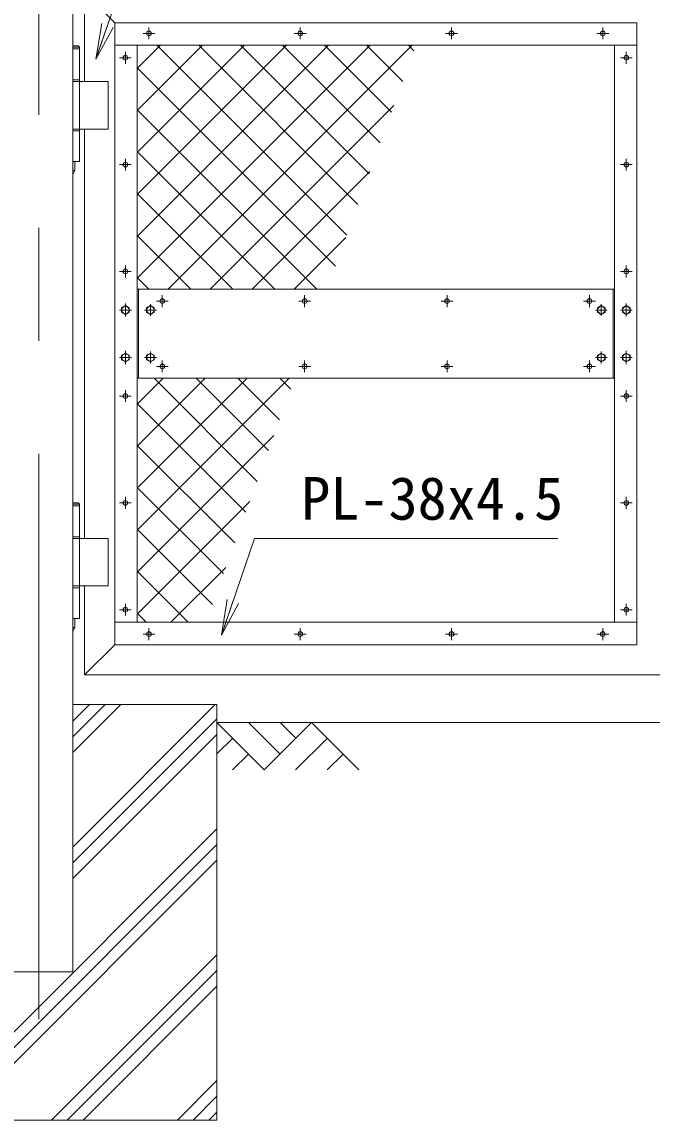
# Model space of a CAD drawing. Units: millimetres, scale not verified. Extents: x -6300 to 6300, y -4455 to 4455.
# Drawn here: x -3350 to -2288, y -2481 to -630 of the extents above; entities that cross this region are included whole.
import ezdxf
from ezdxf.enums import TextEntityAlignment as Align

# ---------------------------------------------------------------- set-up
doc = ezdxf.new("R2010")
doc.units = ezdxf.units.MM
doc.header["$LTSCALE"] = 30
doc.linetypes.add('USER1', pattern=[50.8, 31.75, -6.35, 6.35, -6.35])
for name, color, linetype, lineweight in [('0-0_D-DCR-HCH', 7, 'Continuous', 9), ('0-1_D-STR4', 7, 'Continuous', 9), ('0-2_D-STR1', 1, 'Continuous', 18), ('0-3_D-STR3', 3, 'Continuous', 13), ('0-4_D-BMK', 2, 'USER1', 13), ('0-5_D-BGD', 7, 'Continuous', 9), ('0-7_0', 4, 'Continuous', 18), ('0-8_D-STR-TXT', 7, 'Continuous', 9)]:
    doc.layers.add(name, color=color, linetype=linetype, lineweight=lineweight)
doc.styles.add('ＭＳ ゴシック', font='')
doc.styles.get('ＭＳ ゴシック').set_extended_font_data('MS Gothic')

# ---------------------------------------------------------------- blocks, each defined once
blk = doc.blocks.new('_Open')
at = {"layer": '0-7_0', "color": 7, "lineweight": 9}
blk.add_line((-30, 5), (0, 0), dxfattribs=at)
blk.add_lwpolyline([(-30, -5), (0, 0), (-30, 0)], dxfattribs=at)

msp = doc.modelspace()

# ---------------------------------------------------------------- linework, layer by layer
at = {"layer": '0-0_D-DCR-HCH'}
for p, q in [((-3155.58, -708.55), (-3116.35, -669.32)), ((-3155.58, -779.26), (-3045.64, -669.32)), ((-3155.58, -849.97), (-2974.93, -669.32)), ((-3155.58, -920.68), (-2904.22, -669.32)), ((-3155.58, -991.39), (-2833.51, -669.32)), ((-3155.58, -1062.1), (-2762.8, -669.32)), ((-2802.57, -989.54), (-3122.79, -669.32)), ((-3103.29, -1080.52), (-2692.09, -669.32)), ((-2783.7, -937.7), (-3052.08, -669.32)), ((-2764.83, -885.85), (-2981.37, -669.32)), ((-2745.96, -834.01), (-2910.66, -669.32)), ((-2727.1, -782.17), (-2839.95, -669.32)), ((-2708.23, -730.33), (-2769.24, -669.32)), ((-2689.36, -678.49), (-2698.53, -669.32)), ((-2821.44, -1041.38), (-3155.58, -707.24)), ((-3032.58, -1080.52), (-2723.01, -770.96)), ((-2853.01, -1080.52), (-3155.58, -777.95)), ((-2923.72, -1080.52), (-3155.58, -848.66)), ((-2961.87, -1080.52), (-2763.48, -882.13)), ((-2994.43, -1080.52), (-3155.58, -919.37)), ((-3065.14, -1080.52), (-3155.58, -990.08)), ((-2891.16, -1080.52), (-2803.94, -993.31)), ((-3135.85, -1080.52), (-3155.58, -1060.79)), ((-3155.58, -1274.23), (-3111.87, -1230.52)), ((-3155.58, -1344.94), (-3041.16, -1230.52)), ((-3155.58, -1415.66), (-2970.44, -1230.52)), ((-3155.58, -1486.37), (-2899.73, -1230.52)), ((-2953.52, -1404.27), (-3127.28, -1230.52)), ((-2934.65, -1352.43), (-3056.56, -1230.52)), ((-2915.78, -1300.59), (-2985.85, -1230.52)), ((-2896.92, -1248.75), (-2915.14, -1230.52)), ((-2972.39, -1456.11), (-3155.58, -1272.93)), ((-3155.58, -1557.08), (-2925.34, -1326.83)), ((-2991.26, -1507.96), (-3155.58, -1343.64)), ((-3010.13, -1559.8), (-3155.58, -1414.35)), ((-3155.58, -1627.79), (-2965.8, -1438.01)), ((-3029, -1611.64), (-3155.58, -1485.06)), ((-3098.8, -1641.72), (-3006.27, -1549.18)), ((-3069.63, -1641.72), (-3155.58, -1555.77)), ((-3140.34, -1641.72), (-3155.58, -1626.48)), ((-3264.23, -1861.4), (-3183.35, -1780.52)), ((-3264.23, -1834.88), (-3209.87, -1780.52)), ((-3264.23, -1808.37), (-3236.38, -1780.52)), ((-3264.23, -2020.5), (-3024.25, -1780.52)), ((-3264.23, -2047.02), (-3021.38, -1804.17)), ((-2941.56, -1890.34), (-3021.38, -1810.52)), ((-2914.96, -1863.73), (-2968.17, -1810.52)), ((-2861.74, -1810.52), (-2941.56, -1890.34)), ((-2888.21, -1837.26), (-2914.96, -1810.52)), ((-2861.74, -1810.52), (-2781.93, -1890.34)), ((-3264.23, -2073.53), (-3021.38, -1830.68)), ((-2994.77, -1837.13), (-3021.38, -1863.61)), ((-2835.14, -1837.13), (-2888.59, -1890.34)), ((-2968.17, -1863.73), (-2994.9, -1890.34)), ((-2808.53, -1863.73), (-2835.26, -1890.34)), ((-3512.12, -2480.52), (-3021.38, -1989.78)), ((-3485.6, -2480.52), (-3021.38, -2016.3)), ((-3459.09, -2480.52), (-3021.38, -2042.81)), ((-3299.99, -2480.52), (-3021.38, -2201.91)), ((-3273.47, -2480.52), (-3021.38, -2228.43)), ((-3246.95, -2480.52), (-3021.38, -2254.95)), ((-3087.85, -2480.52), (-3021.38, -2414.05)), ((-3061.34, -2480.52), (-3021.38, -2440.56)), ((-3034.82, -2480.52), (-3021.38, -2467.08))]:
    msp.add_line(p, q, dxfattribs=at)
at = {"layer": '0-1_D-STR4'}
msp.add_line((-3621.38, -2480.52), (-3021.38, -2480.52), dxfattribs=at)
msp.add_lwpolyline([(-3021.38, -2480.52), (-3021.38, -1780.52), (-3264.23, -1780.52)], dxfattribs=at)
at = {"layer": '0-2_D-STR1'}
for p, q in [((-3264.23, -2230.52), (-3264.23, 409.48)), ((-3193.58, -631.32), (-3244.38, -580.52)), ((-2313.28, -631.32), (-3193.58, -631.32)), ((-3193.58, -631.32), (-3193.58, -1679.72)), ((-2313.28, -631.32), (-2313.28, -1679.72)), ((-3244.38, -810.52), (-3244.38, -1500.52)), ((-3244.38, -1580.52), (-3244.38, -1730.52)), ((-3193.58, -1679.72), (-3244.38, -1730.52)), ((-3193.58, -1679.72), (-2313.28, -1679.72)), ((-3244.38, -1730.52), (-1366.28, -1730.52)), ((-3378.53, -2230.52), (-3264.23, -2230.52))]:
    msp.add_line(p, q, dxfattribs=at)
msp.add_lwpolyline([(-1331.38, -1138.52), (-1331.38, -580.52), (-3244.38, -580.52), (-3244.38, -730.52)], dxfattribs=at)
at = {"layer": '0-3_D-STR3'}
for p, q in [((-3255.07, -670.52), (-3264.23, -670.52)), ((-3253.07, -672.52), (-3264.23, -672.52)), ((-3253.06, -675.52), (-3264.23, -675.52)), ((-3255.07, -670.52), (-3253.07, -672.52)), ((-3253.07, -675.52), (-3253.07, -672.52)), ((-3253.06, -675.52), (-3253.06, -865.52)), ((-2313.28, -669.32), (-3193.58, -669.32)), ((-3155.58, -669.32), (-3155.58, -1641.72)), ((-2351.28, -669.32), (-2351.28, -1641.72)), ((-3253.06, -727.52), (-3264.23, -727.52)), ((-3204.85, -730.52), (-3264.23, -730.52)), ((-3204.85, -730.52), (-3204.85, -810.52)), ((-3204.85, -810.52), (-3264.23, -810.52)), ((-3253.06, -813.52), (-3264.23, -813.52)), ((-3253.06, -865.52), (-3264.23, -865.52)), ((-3260.56, -865.52), (-3260.56, -880.52)), ((-3155.58, -1080.52), (-2351.28, -1080.52)), ((-3153.43, -1080.52), (-3153.43, -1230.52)), ((-2353.43, -1080.52), (-2353.43, -1230.52)), ((-3155.58, -1230.52), (-2351.28, -1230.52)), ((-3255.07, -1440.52), (-3264.23, -1440.52)), ((-3253.07, -1442.52), (-3264.23, -1442.52)), ((-3255.07, -1440.52), (-3253.07, -1442.52)), ((-3253.07, -1445.52), (-3253.07, -1442.52)), ((-3253.06, -1445.52), (-3264.23, -1445.52)), ((-3253.06, -1445.52), (-3253.06, -1635.52)), ((-3253.06, -1497.52), (-3264.23, -1497.52)), ((-3204.85, -1500.52), (-3264.23, -1500.52)), ((-3204.85, -1500.52), (-3204.85, -1580.52)), ((-3204.85, -1580.52), (-3264.23, -1580.52)), ((-3253.06, -1583.52), (-3264.23, -1583.52)), ((-3253.06, -1635.52), (-3264.23, -1635.52)), ((-3260.56, -1635.52), (-3260.56, -1650.52)), ((-3193.58, -1641.72), (-2313.28, -1641.72))]:
    msp.add_line(p, q, dxfattribs=at)
for points in [[(-3264.23, -886.64), (-3260.56, -880.52), (-3264.23, -880.52)], [(-3264.23, -1656.64), (-3260.56, -1650.52), (-3264.23, -1650.52)]]:
    msp.add_lwpolyline(points, dxfattribs=at)
for points in [[(-3169.08, -1111.77), (-3175.58, -1108.01), (-3182.08, -1111.77), (-3182.08, -1119.27), (-3175.58, -1123.02), (-3169.08, -1119.27)], [(-3126.93, -1111.77), (-3133.43, -1108.01), (-3139.93, -1111.77), (-3139.93, -1119.27), (-3133.43, -1123.02), (-3126.93, -1119.27)], [(-2379.93, -1111.77), (-2373.43, -1108.01), (-2366.93, -1111.77), (-2366.93, -1119.27), (-2373.43, -1123.02), (-2379.93, -1119.27)], [(-2337.78, -1111.77), (-2331.28, -1108.01), (-2324.78, -1111.77), (-2324.78, -1119.27), (-2331.28, -1123.02), (-2337.78, -1119.27)], [(-3169.08, -1191.77), (-3175.58, -1188.01), (-3182.08, -1191.77), (-3182.08, -1199.27), (-3175.58, -1203.02), (-3169.08, -1199.27)], [(-3126.93, -1191.77), (-3133.43, -1188.01), (-3139.93, -1191.77), (-3139.93, -1199.27), (-3133.43, -1203.02), (-3126.93, -1199.27)], [(-2379.93, -1191.77), (-2373.43, -1188.01), (-2366.93, -1191.77), (-2366.93, -1199.27), (-2373.43, -1203.02), (-2379.93, -1199.27)], [(-2337.78, -1191.77), (-2331.28, -1188.01), (-2324.78, -1191.77), (-2324.78, -1199.27), (-2331.28, -1203.02), (-2337.78, -1199.27)]]:
    msp.add_lwpolyline(points, close=True, dxfattribs=at)
for centre, radius in [((-3135.93, -649.32), 4), ((-2880.93, -649.32), 4), ((-2625.93, -649.32), 4), ((-2370.93, -649.32), 4), ((-3175.58, -690.52), 4), ((-2331.28, -690.52), 4), ((-3175.58, -870.52), 4), ((-2331.28, -870.52), 4), ((-3175.58, -1050.52), 4), ((-2331.28, -1050.52), 4), ((-3175.58, -1115.52), 6.25), ((-3133.43, -1115.52), 6.25), ((-3113.43, -1100.52), 4), ((-2873.43, -1100.52), 4), ((-2633.43, -1100.52), 4), ((-2393.43, -1100.52), 4), ((-2373.43, -1115.52), 6.25), ((-2331.28, -1115.52), 6.25), ((-3175.58, -1195.52), 6.25), ((-3133.43, -1195.52), 6.25), ((-2373.43, -1195.52), 6.25), ((-2331.28, -1195.52), 6.25), ((-3113.43, -1210.52), 4), ((-2873.43, -1210.52), 4), ((-2633.43, -1210.52), 4), ((-2393.43, -1210.52), 4), ((-3175.58, -1260.52), 4), ((-2331.28, -1260.52), 4), ((-3175.58, -1440.52), 4), ((-2331.28, -1440.52), 4), ((-3175.58, -1620.52), 4), ((-2331.28, -1620.52), 4), ((-3135.93, -1661.72), 4), ((-2880.93, -1661.72), 4), ((-2625.93, -1661.72), 4), ((-2370.93, -1661.72), 4)]:
    msp.add_circle(centre, radius, dxfattribs=at)
at = {"layer": '0-4_D-BMK'}
for p, q in [((-3321.38, -2310.52), (-3321.38, 499.48)), ((-3135.93, -659.29), (-3135.93, -639.34)), ((-2880.93, -659.29), (-2880.93, -639.34)), ((-2625.93, -659.29), (-2625.93, -639.34)), ((-2370.93, -659.29), (-2370.93, -639.34)), ((-3145.91, -649.32), (-3125.96, -649.32)), ((-2890.91, -649.32), (-2870.96, -649.32)), ((-2635.91, -649.32), (-2615.96, -649.32)), ((-2380.91, -649.32), (-2360.96, -649.32)), ((-3175.58, -700.49), (-3175.58, -680.54)), ((-2331.28, -700.49), (-2331.28, -680.54)), ((-3165.61, -690.52), (-3185.56, -690.52)), ((-2341.26, -690.52), (-2321.31, -690.52)), ((-3175.58, -880.49), (-3175.58, -860.54)), ((-2331.28, -880.49), (-2331.28, -860.54)), ((-3165.61, -870.52), (-3185.56, -870.52)), ((-2341.26, -870.52), (-2321.31, -870.52)), ((-3165.61, -1050.52), (-3185.56, -1050.52)), ((-3175.58, -1060.49), (-3175.58, -1040.54)), ((-2341.26, -1050.52), (-2321.31, -1050.52)), ((-2331.28, -1060.49), (-2331.28, -1040.54)), ((-3113.43, -1110.49), (-3113.43, -1090.54)), ((-2873.43, -1110.49), (-2873.43, -1090.54)), ((-2633.43, -1110.49), (-2633.43, -1090.54)), ((-2393.43, -1110.49), (-2393.43, -1090.54)), ((-3175.58, -1104.38), (-3175.58, -1126.66)), ((-3133.43, -1105.52), (-3133.43, -1125.52)), ((-3103.46, -1100.52), (-3123.41, -1100.52)), ((-2863.46, -1100.52), (-2883.41, -1100.52)), ((-2623.46, -1100.52), (-2643.41, -1100.52)), ((-2383.46, -1100.52), (-2403.41, -1100.52)), ((-2373.43, -1105.52), (-2373.43, -1125.52)), ((-2331.28, -1104.38), (-2331.28, -1126.66)), ((-3165.58, -1115.52), (-3185.58, -1115.52)), ((-3123.43, -1115.52), (-3143.43, -1115.52)), ((-2383.43, -1115.52), (-2363.43, -1115.52)), ((-2341.28, -1115.52), (-2321.28, -1115.52)), ((-3165.58, -1195.52), (-3185.58, -1195.52)), ((-3175.58, -1184.38), (-3175.58, -1206.66)), ((-3123.43, -1195.52), (-3143.43, -1195.52)), ((-3133.43, -1185.52), (-3133.43, -1205.52)), ((-3113.43, -1200.54), (-3113.43, -1220.49)), ((-2873.43, -1200.54), (-2873.43, -1220.49)), ((-2633.43, -1200.54), (-2633.43, -1220.49)), ((-2393.43, -1200.54), (-2393.43, -1220.49)), ((-2383.43, -1195.52), (-2363.43, -1195.52)), ((-2373.43, -1185.52), (-2373.43, -1205.52)), ((-2341.28, -1195.52), (-2321.28, -1195.52)), ((-2331.28, -1184.38), (-2331.28, -1206.66)), ((-3103.46, -1210.52), (-3123.41, -1210.52)), ((-2863.46, -1210.52), (-2883.41, -1210.52)), ((-2623.46, -1210.52), (-2643.41, -1210.52)), ((-2383.46, -1210.52), (-2403.41, -1210.52)), ((-3175.58, -1250.54), (-3175.58, -1270.49)), ((-2331.28, -1250.54), (-2331.28, -1270.49)), ((-3165.61, -1260.52), (-3185.56, -1260.52)), ((-2341.26, -1260.52), (-2321.31, -1260.52)), ((-3165.61, -1440.52), (-3185.56, -1440.52)), ((-3175.58, -1430.54), (-3175.58, -1450.49)), ((-2341.26, -1440.52), (-2321.31, -1440.52)), ((-2331.28, -1430.54), (-2331.28, -1450.49)), ((-3165.61, -1620.52), (-3185.56, -1620.52)), ((-3175.58, -1610.54), (-3175.58, -1630.49)), ((-2341.26, -1620.52), (-2321.31, -1620.52)), ((-2331.28, -1610.54), (-2331.28, -1630.49)), ((-3145.91, -1661.72), (-3125.96, -1661.72)), ((-3135.93, -1651.74), (-3135.93, -1671.69)), ((-2890.91, -1661.72), (-2870.96, -1661.72)), ((-2880.93, -1651.74), (-2880.93, -1671.69)), ((-2635.91, -1661.72), (-2615.96, -1661.72)), ((-2625.93, -1651.74), (-2625.93, -1671.69)), ((-2380.91, -1661.72), (-2360.96, -1661.72)), ((-2370.93, -1651.74), (-2370.93, -1671.69))]:
    msp.add_line(p, q, dxfattribs=at)
at = {"layer": '0-5_D-BGD'}
msp.add_line((-3021.38, -1810.52), (366.62, -1810.52), dxfattribs=at)
at = {"layer": '0-8_D-STR-TXT'}
for points in [[(-2317.96, -394.93), (-3121.88, -394.93), (-3224.66, -690.81)], [(-2446.43, -1500.67), (-2957.97, -1500.67), (-3013.15, -1661.51)]]:
    msp.add_lwpolyline(points, dxfattribs=at)

# ---------------------------------------------------------------- block references
at = {"layer": '0-8_D-STR-TXT', "xscale": 2, "yscale": 2}
for p, rotation in [((-3225.31, -692.7), 250.84496), ((-3013.8, -1663.4), 251.06303)]:
    msp.add_blockref('_Open', p, dxfattribs=dict(at, rotation=rotation))

# ---------------------------------------------------------------- texts
at = {"layer": '0-8_D-STR-TXT', "style": 'ＭＳ ゴシック'}
msp.add_text('PL-38x4.5', height=72.14, dxfattribs=at).set_placement((-2879.3, -1490.55), align=Align.BOTTOM_LEFT)

doc.saveas('drawing.dxf')
